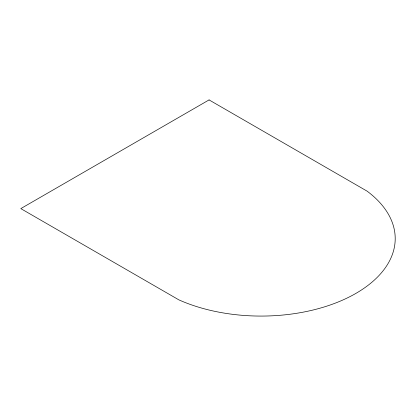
<?xml version="1.0" encoding="UTF-8"?>
<svg xmlns="http://www.w3.org/2000/svg" width="416" height="416" viewBox="0 0 416 416"><rect width="100%" height="100%" fill="white"/><g stroke="black" fill="none" stroke-linecap="round" stroke-linejoin="round"><path stroke-width="0.62" d="M209.066 99.913L20.8 208.608L178.823 299.842A134.212 77.485 0 0 0 355.898 293.394A134.212 77.485 0 0 0 367.089 191.147L209.066 99.913"/></g></svg>
